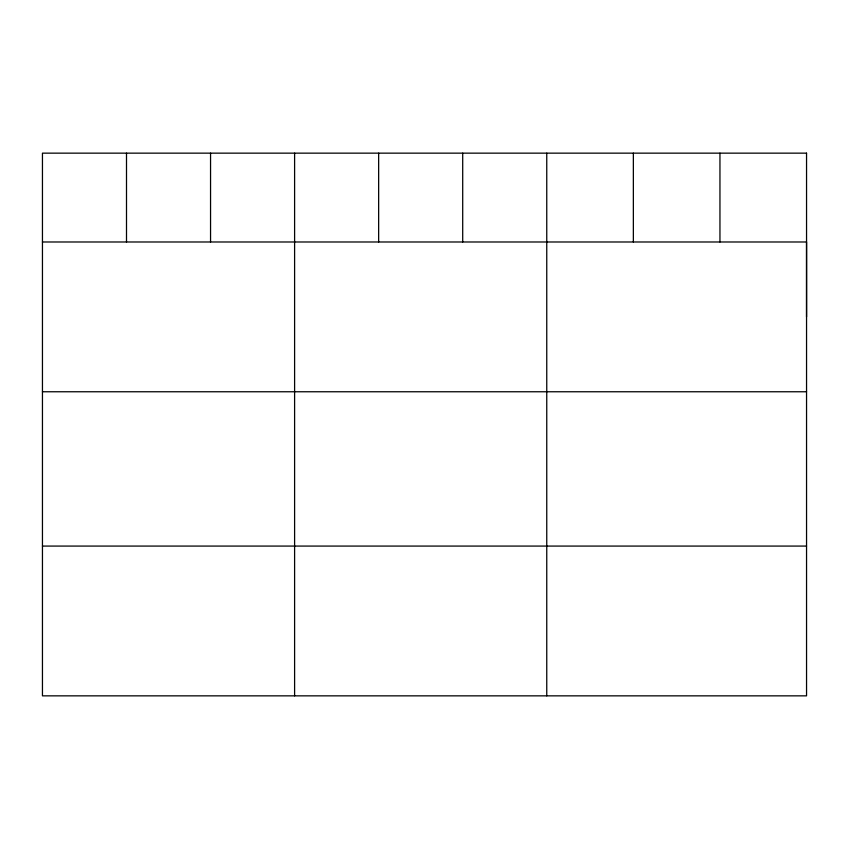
<?xml version="1.0" encoding="UTF-8"?>
<svg xmlns="http://www.w3.org/2000/svg" width="849" height="849" viewBox="0 0 849 849"><rect width="100%" height="100%" fill="white"/><g stroke="black" fill="none" stroke-linecap="round" stroke-linejoin="round"><path stroke-width="1.27" d="M806.55 316.879L806.55 241.986L42.45 241.986M42.45 391.76L806.55 391.76M42.45 546.077L806.55 546.077M719.952 153.149L719.952 241.986M633.354 153.149L633.354 241.986M546.756 153.149L546.756 695.851M462.705 153.149L462.705 241.986M378.654 153.149L378.654 241.986M294.603 153.149L294.603 695.851M210.552 153.149L210.552 241.986M126.501 153.149L126.501 241.986M806.55 153.149L42.45 153.149L42.45 695.851L806.55 695.851L806.55 153.149"/></g></svg>
